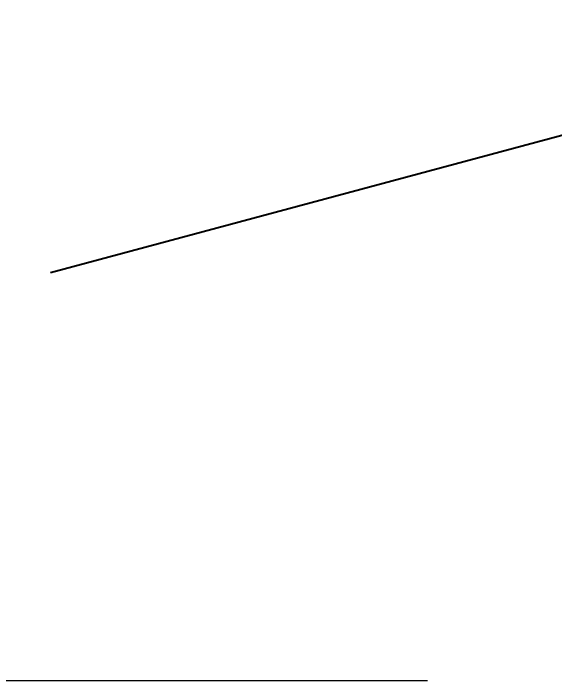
# Model space of a CAD drawing. Header units: millimetres. Extents: x 89051 to 218395, y -330386 to -125649.
# Drawn here: x 98724.5 to 98856.7, y -134300.8 to -134137.9 of the extents above; entities that cross this region are included whole.
import ezdxf

# ---------------------------------------------------------------- set-up
doc = ezdxf.new("R2010")
doc.units = ezdxf.units.MM
doc.header["$LTSCALE"] = 13
doc.linetypes.add('ACAD_ISO04W100', pattern=[30, 24, -3, 0, -3])
doc.layers.add('标注、文本', color=3, linetype='Continuous', lineweight=25)
doc.styles.get("Standard").update_dxf_attribs({"font": 'gbenor.shx', "bigfont": 'gbcbig.shx'})
doc.dimstyles.new('1-15', dxfattribs={"dimscale": 20, "dimtxt": 3.5, "dimasz": 2, "dimexe": 1.5, "dimexo": 0.5, "dimgap": 0.5, "dimtad": 1, "dimtoh": 1, "dimdec": 1, "dimdsep": 46, "dimtxsty": 'Standard', "dimcen": 2.5, "dimclrd": 3, "dimclre": 3, "dimclrt": 3, "dimadec": 0, "dimazin": 2, "dimtfac": 1, "dimtdec": 1, "dimtmove": 0, "dimatfit": 2, "dimfxl": 1, "dimarcsym": 0})

# ---------------------------------------------------------------- blocks, each defined once
blk = doc.blocks.new('*D594')
at = {"layer": 'Defpoints', "color": 0, "transparency": 16777216}
for p in [(98951.78, -134196.72), (98723.87, -134203.73), (98589.51, -134239.73), (97897.72, -134300.78), (98875.86, -134300.78)]:
    blk.add_point(p, dxfattribs=at)
at = {"layer": '标注、文本', "color": 3, "lineweight": -2, "transparency": 16777216}
for p, q in [((98733.53, -134201.14), (98969.45, -134137.92)), ((98885.86, -134300.78), (98990.89, -134300.78))]:
    blk.add_line(p, q, dxfattribs=at)
blk.add_arc((98361.67, -134300.78), 599.22, 3.82541, 11.17459, dxfattribs=at)
at = {"layer": '标注、文本', "color": 3, "transparency": 16777216}
for points in [[(98943.03, -134186.16), (98956.02, -134183.14), (98940.47, -134145.69)], [(98966.21, -134260.58), (98952.89, -134261.02), (98960.89, -134300.78)]]:
    blk.add_solid(points, dxfattribs=at)
at = {"layer": '标注、文本', "color": 3, "transparency": 16777216, "insert": (98958.38, -134201.08), "char_height": 70, "attachment_point": 5}
blk.add_mtext('15°', dxfattribs=at)

msp = doc.modelspace()

# ---------------------------------------------------------------- linework, layer by layer
at = {"layer": '标注、文本', "color": 1, "linetype": 'ACAD_ISO04W100', "lineweight": 15}
msp.add_line((97897.72, -134300.78), (98825.62, -134300.78), dxfattribs=at)

# ---------------------------------------------------------------- dimensions: what is measured, and where the dimension line sits
at = {"layer": '标注、文本'}
dim = msp.add_angular_dim_2l(base=(98951.78, -134196.72), line1=((97897.72, -134300.78), (98875.86, -134300.78)), line2=((98589.51, -134239.73), (98723.87, -134203.73)), dimstyle='1-15', dxfattribs=at)
dim.commit()
dim.dimension.update_dxf_attribs({"geometry": '*D594', "text_midpoint": (98958.38, -134246.08), "dimtype": 162})

doc.saveas('drawing.dxf')
